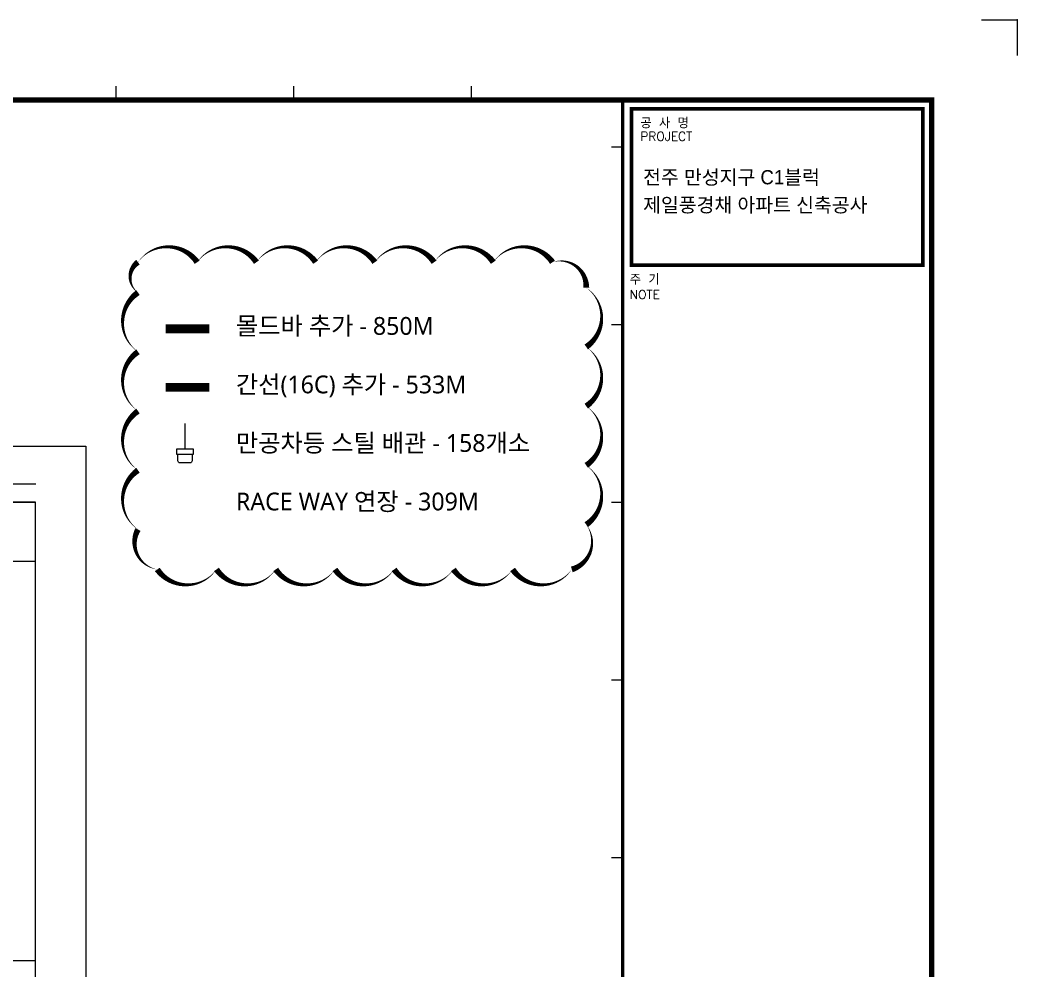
# Model space of a CAD drawing. Header units: millimetres. Extents: x 116443 to 620443, y -399357 to -63957.
# Drawn here: x 452074 to 620443, y -224350 to -63957 of the extents above; entities that cross this region are included whole.
import ezdxf

# ---------------------------------------------------------------- set-up
doc = ezdxf.new("R2010")
doc.units = ezdxf.units.MM
doc.header["$LTSCALE"] = 600
doc.linetypes.add('AUDIT_D_080121100638-0', pattern=[0])
for name, color, linetype in [('2-주차안내등', 2, 'Continuous'), ('D-1', 7, 'AUDIT_D_080121100638-0'), ('FORM', 7, 'Continuous'), ('TEX', 3, 'Continuous'), ('text', 7, 'Continuous'), ('z', 8, 'Continuous'), ('유도관제-공간표시등', 2, 'Continuous')]:
    doc.layers.add(name, color=color, linetype=linetype)
doc.layers.add('주차관제', color=4, linetype='Continuous', lineweight=158)
doc.styles.add('1', font='')
doc.styles.add('HGTXT', font='romans.shx', dxfattribs={"bigfont": 'whgtxt.shx'})
doc.styles.add('맑은고딕', font='')
doc.styles.get('1').set_extended_font_data('Dotum')
doc.styles.get('맑은고딕').set_extended_font_data('Malgun Gothic')

# ---------------------------------------------------------------- blocks, each defined once
blk = doc.blocks.new('form1-2')
at = {"layer": 'FORM'}
for p, q in [((586.5, 536.5), (586.5, 540.37)), ((636.5, 536.5), (636.5, 540.37)), ((686.5, 536.5), (686.5, 540.37)), ((729, 523.25), (725.88, 523.25)), ((729, 473.25), (725.88, 473.25)), ((729, 423.25), (725.88, 423.25)), ((729, 373.25), (725.88, 373.25)), ((729, 323.25), (725.88, 323.25))]:
    blk.add_line(p, q, dxfattribs=at)
at = {"layer": 'FORM', "color": 8}
blk.add_lwpolyline([(830, 559), (840, 559), (840, 549)], dxfattribs=at)
at = {"layer": 'FORM', "color": 7}
for points, const_width in [([(44, 10), (816, 10), (816, 536.5), (44, 536.5)], 1.5), ([(813.5, 490), (813.5, 534), (731.5, 534), (731.5, 490)], 1)]:
    blk.add_lwpolyline(points, close=True, dxfattribs=dict(at, const_width=const_width))
at = {"layer": 'FORM', "color": 7, "const_width": 1}
blk.add_lwpolyline([(729, 10), (729, 536.5)], dxfattribs=at)
at = {"layer": 'FORM'}
blk.add_point((840, 559), dxfattribs=at)
at = {"layer": 'FORM', "color": 7, "style": 'HGTXT'}
for s, p in [('공 사 명', (734, 528.5)), ('주 기', (731, 484.5))]:
    blk.add_text(s, height=3, dxfattribs=at).set_placement(p)
at = {"layer": 'FORM', "color": 3, "style": 'HGTXT'}
for s, p in [('PROJECT', (734, 525)), ('NOTE', (731, 480.5))]:
    blk.add_text(s, height=2.5, dxfattribs=at).set_placement(p)
at = {"layer": 'TEX', "style": '1'}
for s, p in [('전주 만성지구 C1블럭', (734.76, 512.75)), ('제일풍경채 아파트 신축공사', (734.76, 504.94))]:
    blk.add_text(s, height=4, dxfattribs=at).set_placement(p)
blk = doc.blocks.new('공간표시등')
at = {"layer": '2-주차안내등'}
blk.add_lwpolyline([(-228, 337), (-546, 337, 0.414214), (-646, 237), (-646, -237, 0.414214), (-546, -337), (-228, -337)], format="xyb", close=True, dxfattribs=at)
blk.add_lwpolyline([(-228, -401), (-228, 401), (0, 401), (0, -401)], close=True, dxfattribs=at)

msp = doc.modelspace()

# ---------------------------------------------------------------- linework, layer by layer
at = {"layer": 'D-1', "color": 5, "ltscale": 0.3}
msp.add_line((479947.8, -136442.3), (479947.8, -132081.2), dxfattribs=at)
at = {"layer": 'z', "color": 8}
for p, q in [((454704.9, -145336.4), (448983.2, -145336.4)), ((454704.9, -296160), (454704.9, -145336.4))]:
    msp.add_line(p, q, dxfattribs=at)
at = {"layer": 'z', "color": 8, "ltscale": 5}
msp.add_line((441304.9, -222742.5), (454704.9, -222742.5), dxfattribs=at)
at = {"layer": 'z', "color": 8}
msp.add_lwpolyline([(463204.3, -135892.4), (463204.3, -317012.4), (170559.5, -317012.4), (170559.5, -135892.4)], close=True, dxfattribs=at)
at = {"layer": 'z', "color": 8, "linetype": 'Continuous'}
msp.add_lwpolyline([(454753.9, -142325.9), (449106.5, -142325.9, 0.09120011), (438431.8, -144289.2, 0.05317552), (434649.8, -146210.5, 0.11645005), (424705.9, -156617.4)], format="xyb", dxfattribs=at)
at = {"layer": 'z', "color": 8}
msp.add_lwpolyline([(454704.9, -296160), (454704.9, -145336.4), (448983.2, -145336.4, 0.18625239), (430877.8, -152417.6, -0.39766284), (398593.4, -152417.3, 0.18863963), (380238.9, -145336.4), (379265.2, -145336.4), (366265.2, -148336.4), (350554.2, -148336.4), (338554.2, -145336.4), (287940.1, -145336.4), (233910.5, -145336.4), (215911, -145336.4, -0.00888857), (214240.4, -145306.7), (214240.4, -192916.5), (178910.5, -192916.5), (178910.5, -262891.7), (201410.5, -270153.8, 0.10168329)], format="xyb", close=True, dxfattribs=at)
for points in [[(214240.4, -145306.7, 0.00888857), (215911, -145336.4), (233910.5, -145336.4), (287940.1, -145336.4), (338554.2, -145336.4), (350554.2, -148336.4), (366265.2, -148336.4), (379265.2, -145336.4), (380493, -145336.4, -0.18620456), (398593.4, -152417.3, 0.39766284), (430877.8, -152417.6, -0.18625239), (448983.2, -145336.4), (454704.9, -145336.4)], [(422292.5, -167973.3, 0.13242519), (437675.7, -159752.1, -0.18646252), (449105.7, -155336.1), (454704.4, -155336.4)]]:
    msp.add_lwpolyline(points, format="xyb", dxfattribs=at)
msp.add_lwpolyline([(454704.9, -296160), (454704.9, -145336.4)], dxfattribs=at)
at = {"layer": '주차관제', "color": 1}
msp.add_lwpolyline([(472005.3, -104853.7, 0, 1000, -0.52056705), (482005.3, -104853.7, 0, 1000, -0.52056705), (492005.3, -104853.7, 0, 1000, -0.52056705), (502005.3, -104853.7, 0, 1000, -0.52056705), (512005.3, -104853.7, 0, 1000, -0.52056705), (522005.3, -104853.7, 0, 1000, -0.52056705), (532005.3, -104853.7, 0, 1000, -0.52056705), (542005.3, -104853.7, 0, 1000, -0.52056705), (547701.5, -109157.5, 0, 1000, -0.52056705), (547701.5, -119157.5, 0, 1000, -0.52056705), (547701.5, -129157.5, 0, 1000, -0.52056705), (547701.5, -139157.5, 0, 1000, -0.52056705), (547701.5, -149157.5, 0, 1000, -0.52056705), (545263.2, -156719.2, 0, 1000, -0.52056705), (535263.2, -156719.2, 0, 1000, -0.52056705), (525263.2, -156719.2, 0, 1000, -0.52056705), (515263.2, -156719.2, 0, 1000, -0.52056705), (505263.2, -156719.2, 0, 1000, -0.52056705), (495263.2, -156719.2, 0, 1000, -0.52056705), (485263.2, -156719.2, 0, 1000, -0.52056705), (475263.2, -156719.2, 0, 1000, -0.52056705), (472005.3, -149977.1, 0, 1000, -0.52056705), (472005.3, -139977.1, 0, 1000, -0.52056705), (472005.3, -129977.1, 0, 1000, -0.52056705), (472005.3, -119977.1, 0, 1000, -0.52056705), (472005.3, -109977.1, 0, 1000, -0.52056705)], format="xyseb", close=True, dxfattribs=at)
at = {"layer": '주차관제', "color": 140, "const_width": 1500}
msp.add_lwpolyline([(476661.9, -116097.2), (484052.4, -116097.2)], dxfattribs=at)
at = {"layer": '주차관제', "color": 1, "const_width": 1500}
msp.add_lwpolyline([(476661.9, -125976.7), (484052.4, -125976.7)], dxfattribs=at)

# ---------------------------------------------------------------- block references
at = {"layer": 'z', "color": 8, "xscale": 600, "yscale": 600, "zscale": 600}
msp.add_blockref('form1-2', (116442.9, -399357.1), dxfattribs=at)
at = {"layer": '유도관제-공간표시등', "ltscale": 0.3, "xscale": -3.538115950184874, "yscale": 3.538115950184874, "zscale": 3.538115947525512, "rotation": 270}
msp.add_blockref('공간표시등', (479947.8, -136442.3), dxfattribs=at)

# ---------------------------------------------------------------- texts
at = {"layer": 'text', "color": 3, "ltscale": 0.3, "style": '맑은고딕'}
for s, p in [('몰드바 추가 - 850M', (488545.2, -117111.5)), ('간선(16C) 추가 - 533M', (488545.2, -126991)), ('만공차등 스틸 배관 - 158개소', (488545.2, -136870.6)), ('RACE WAY 연장 - 309M', (488545.2, -146750.1))]:
    msp.add_text(s, height=3000, dxfattribs=at).set_placement(p)

doc.saveas('drawing.dxf')
